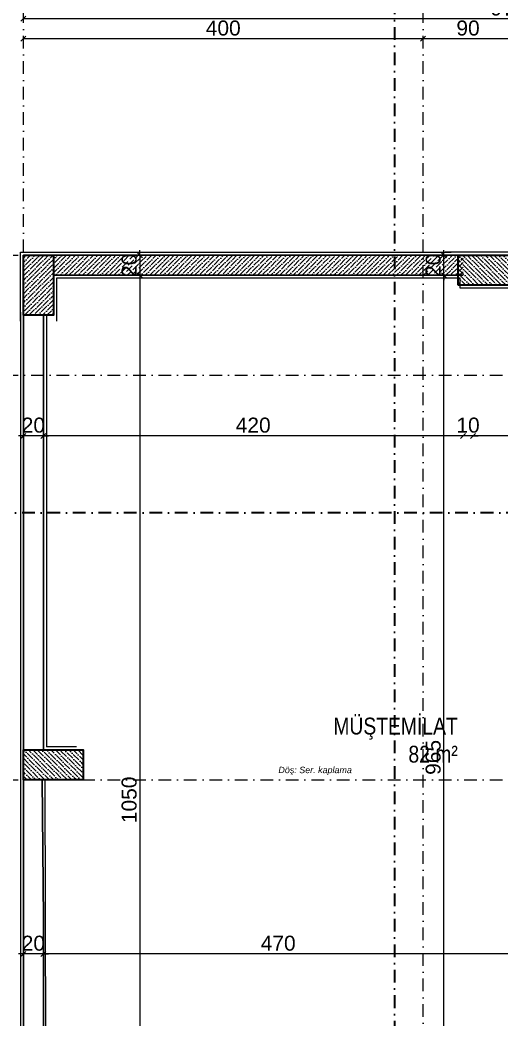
# Model space of a CAD drawing. Header units: millimetres. Extents: x 708 to 46452, y -4963 to 3960.
# Drawn here: x 11008 to 11489, y -3832 to -2832 of the extents above; entities that cross this region are included whole.
import ezdxf

# ---------------------------------------------------------------- set-up
doc = ezdxf.new("R2010")
doc.units = ezdxf.units.MM
for name, pattern in [('ACAD_ISO10W100', [18, 12, -3, 0, -3]), ('DASHDOT', [25.4, 12.7, -6.35, 0, -6.35]), ('DUZ', [0])]:
    doc.linetypes.add(name, pattern=pattern)
for name, color, linetype, lineweight in [('00_DUVAR', 22, 'Continuous', 30), ('00_IC_OLCU', 139, 'Continuous', 20), ('00_KOLON', 2, 'Continuous', 35), ('AKS', 153, 'ACAD_ISO10W100', 20), ('aks ve noktalılar', 129, 'DASHDOT', 13), ('kesit çizgisi', 4, 'DASHDOT', 35), ('yYAZI', 221, 'Continuous', 30), ('ölçü yatay', 150, 'DUZ', 18)]:
    doc.layers.add(name, color=color, linetype=linetype, lineweight=lineweight)
for name, color, linetype in [('00_YAZI', 214, 'Continuous'), ('DUVARTARAMA', 7, 'Continuous'), ('F-arka_plan', 7, 'Continuous'), ('SIVA', 135, 'Continuous')]:
    doc.layers.add(name, color=color, linetype=linetype)
doc.styles.add('ARİAL NARROW', font='ARIALN.TTF', dxfattribs={"width": 0.8})
doc.styles.get("Standard").update_dxf_attribs({"font": 'arial.ttf'})
doc.dimstyles.new('ALP_OLCU', dxfattribs={"dimscale": 0, "dimtxt": 15, "dimasz": 5, "dimexe": 0.18, "dimexo": 0.06, "dimgap": 3, "dimtad": 1, "dimdec": 0, "dimrnd": 0.1, "dimzin": 9, "dimdsep": 46, "dimtxsty": 'Standard', "dimblk": 'OBLIQUE', "dimcen": 0, "dimse1": 1, "dimse2": 1, "dimclrd": 256, "dimclre": 256, "dimclrt": 53, "dimadec": 0, "dimazin": 0, "dimtfac": 1, "dimtdec": 0, "dimtix": 1, "dimtmove": 1, "dimatfit": 3, "dimldrblk": 'ARCHTICK', "dimfxl": 0.18, "dimtolj": 1, "dimlwd": -1, "dimarcsym": 0})

# ---------------------------------------------------------------- blocks, each defined once
blk = doc.blocks.new('KOLON')
at = {"layer": 'DUVARTARAMA'}
h = blk.add_hatch(dxfattribs=at)
h.set_pattern_fill('ANSI36', color=8)
h.paths.add_polyline_path([(549.39, 3102.43), (579.39, 3102.43), (579.39, 3042.43), (549.39, 3042.43)])
at = {"layer": '00_KOLON'}
blk.add_lwpolyline([(549.39, 3102.43), (579.39, 3102.43), (579.39, 3042.43), (549.39, 3042.43), (549.39, 3102.43)], dxfattribs=at)
blk = doc.blocks.new('FWWEF')
at = {"layer": 'DUVARTARAMA'}
h = blk.add_hatch(dxfattribs=at)
h.set_pattern_fill('ANSI36', color=8, angle=90)
h.set_pattern_definition([(135, (14553.361, -3646.7643), (-6.173926, 1.683798), [7.9375, -1.5875, 0, -1.5875])])
h.paths.add_polyline_path([(11445.93, -3097.37), (11445.93, -3067.37), (11510.93, -3067.37), (11510.93, -3097.37)])
at = {"layer": '00_KOLON'}
blk.add_lwpolyline([(11445.93, -3097.37), (11445.93, -3067.37), (11510.93, -3067.37), (11510.93, -3097.37), (11445.93, -3097.37)], dxfattribs=at)
at = {"layer": 'aks ve noktalılar'}
for points in [[(11010.93, -4492.37), (11010.93, -2743.88)], [(11410.93, -4492.37), (11410.93, -2743.88)], [(10585.15, -3067.37), (11670.93, -3067.37)], [(10585.15, -3187.37), (12260.93, -3187.37)], [(10585.15, -3592.37), (12260.93, -3592.37)]]:
    blk.add_lwpolyline(points, dxfattribs=at)
at = {"layer": '00_KOLON'}
blk.add_blockref('KOLON', (10461.54, -6169.8), dxfattribs=at)
at = {"layer": '00_KOLON', "rotation": 90}
blk.add_blockref('KOLON', (14113.36, -4141.76), dxfattribs=at)
blk = doc.blocks.new('_Oblique')
at = {"color": 0, "linetype": 'ByBlock', "lineweight": -2}
blk.add_line((-0.5, -0.5), (0.5, 0.5), dxfattribs=at)
blk = doc.blocks.new('*D332')
at = {"layer": '00_IC_OLCU', "transparency": 16777216}
blk.add_line((11980.93, -2830.7), (11010.93, -2830.7), dxfattribs=at)
at = {"layer": 'Defpoints', "color": 0, "transparency": 16777216}
for p in [(11010.93, -2830.7), (11010.93, -3067.37), (11980.93, -3067.37)]:
    blk.add_point(p, dxfattribs=at)
at = {"layer": '00_IC_OLCU', "transparency": 16777216, "xscale": 5, "yscale": 5, "zscale": 5, "rotation": 180}
blk.add_blockref('_Oblique', (11010.93, -2830.7), dxfattribs=at)
at = {"layer": '00_IC_OLCU', "transparency": 16777216, "xscale": 5, "yscale": 5, "zscale": 5}
blk.add_blockref('_Oblique', (11980.93, -2830.7), dxfattribs=at)
at = {"layer": '00_IC_OLCU', "color": 53, "transparency": 16777216, "insert": (11495.93, -2820.04), "char_height": 15, "attachment_point": 5}
blk.add_mtext('\\A1;970', dxfattribs=at)
blk = doc.blocks.new('_ArchTick')
at = {"color": 0, "linetype": 'ByBlock', "const_width": 0.15}
blk.add_lwpolyline([(-0.5, -0.5), (0.5, 0.5)], dxfattribs=at)
blk = doc.blocks.new('*D336')
at = {"layer": '00_IC_OLCU', "transparency": 16777216}
blk.add_line((11500.93, -2850.7), (11410.93, -2850.7), dxfattribs=at)
at = {"layer": 'Defpoints', "color": 0, "transparency": 16777216}
for p in [(11410.93, -2850.7), (11410.93, -2850.7), (11500.93, -2850.7)]:
    blk.add_point(p, dxfattribs=at)
at = {"layer": '00_IC_OLCU', "transparency": 16777216, "xscale": 5, "yscale": 5, "zscale": 5, "rotation": 180}
blk.add_blockref('_Oblique', (11410.93, -2850.7), dxfattribs=at)
at = {"layer": '00_IC_OLCU', "transparency": 16777216, "xscale": 5, "yscale": 5, "zscale": 5}
blk.add_blockref('_Oblique', (11500.93, -2850.7), dxfattribs=at)
at = {"layer": '00_IC_OLCU', "color": 53, "transparency": 16777216, "insert": (11455.93, -2840.04), "char_height": 15, "attachment_point": 5}
blk.add_mtext('\\A1;90', dxfattribs=at)
blk = doc.blocks.new('*D337')
at = {"layer": '00_IC_OLCU', "transparency": 16777216}
blk.add_line((11410.93, -2850.7), (11010.93, -2850.7), dxfattribs=at)
at = {"layer": 'Defpoints', "color": 0, "transparency": 16777216}
for p in [(11010.93, -2850.7), (11010.93, -2850.7), (11410.93, -2850.7)]:
    blk.add_point(p, dxfattribs=at)
at = {"layer": '00_IC_OLCU', "transparency": 16777216, "xscale": 5, "yscale": 5, "zscale": 5, "rotation": 180}
blk.add_blockref('_Oblique', (11010.93, -2850.7), dxfattribs=at)
at = {"layer": '00_IC_OLCU', "transparency": 16777216, "xscale": 5, "yscale": 5, "zscale": 5}
blk.add_blockref('_Oblique', (11410.93, -2850.7), dxfattribs=at)
at = {"layer": '00_IC_OLCU', "color": 53, "transparency": 16777216, "insert": (11210.93, -2840.04), "char_height": 15, "attachment_point": 5}
blk.add_mtext('\\A1;400', dxfattribs=at)
blk = doc.blocks.new('*D338')
at = {"layer": '00_IC_OLCU', "transparency": 16777216}
blk.add_line((10771.86, -4157.37), (10771.86, -3067.37), dxfattribs=at)
at = {"layer": 'Defpoints', "color": 0, "transparency": 16777216}
for p in [(10771.86, -3067.37), (11010.93, -3067.37), (11010.93, -4157.37)]:
    blk.add_point(p, dxfattribs=at)
at = {"layer": '00_IC_OLCU', "transparency": 16777216, "xscale": 5, "yscale": 5, "zscale": 5}
for p, rotation in [((10771.86, -3067.37), 90), ((10771.86, -4157.37), 270)]:
    blk.add_blockref('_Oblique', p, dxfattribs=dict(at, rotation=rotation))
at = {"layer": '00_IC_OLCU', "color": 53, "transparency": 16777216, "insert": (10761.2, -3612.37), "char_height": 15, "attachment_point": 5, "rotation": 90}
blk.add_mtext('\\A1;1090', dxfattribs=at)
blk = doc.blocks.new('*D250')
at = {"layer": '00_IC_OLCU', "transparency": 16777216}
blk.add_line((10791.86, -3067.37), (10791.86, -3187.37), dxfattribs=at)
at = {"layer": 'Defpoints', "color": 0, "transparency": 16777216}
for p in [(11010.93, -3067.37), (10791.86, -3187.37), (11010.93, -3187.37)]:
    blk.add_point(p, dxfattribs=at)
at = {"layer": '00_IC_OLCU', "transparency": 16777216, "xscale": 5, "yscale": 5, "zscale": 5}
for p, rotation in [((10791.86, -3067.37), 90), ((10791.86, -3187.37), 270)]:
    blk.add_blockref('_Oblique', p, dxfattribs=dict(at, rotation=rotation))
at = {"layer": '00_IC_OLCU', "color": 53, "transparency": 16777216, "insert": (10781.2, -3127.37), "char_height": 15, "attachment_point": 5, "rotation": 90}
blk.add_mtext('\\A1;120', dxfattribs=at)
blk = doc.blocks.new('*D339')
at = {"layer": '00_IC_OLCU', "transparency": 16777216}
blk.add_line((10791.86, -3187.37), (10791.86, -3592.37), dxfattribs=at)
at = {"layer": 'Defpoints', "color": 0, "transparency": 16777216}
for p in [(11010.93, -3187.37), (10791.86, -3592.37), (10791.86, -3592.37)]:
    blk.add_point(p, dxfattribs=at)
at = {"layer": '00_IC_OLCU', "transparency": 16777216, "xscale": 5, "yscale": 5, "zscale": 5}
for p, rotation in [((10791.86, -3187.37), 90), ((10791.86, -3592.37), 270)]:
    blk.add_blockref('_Oblique', p, dxfattribs=dict(at, rotation=rotation))
at = {"layer": '00_IC_OLCU', "color": 53, "transparency": 16777216, "insert": (10781.2, -3389.87), "char_height": 15, "attachment_point": 5, "rotation": 90}
blk.add_mtext('\\A1;405', dxfattribs=at)
blk = doc.blocks.new('*D317')
at = {"layer": '00_IC_OLCU', "transparency": 16777216}
for p, q in [((11127.49, -3067.37), (11127.49, -3062.37)), ((11127.49, -3067.37), (11127.49, -3087.37)), ((11127.49, -3087.37), (11127.49, -3092.37))]:
    blk.add_line(p, q, dxfattribs=at)
at = {"layer": 'Defpoints', "color": 0, "transparency": 16777216}
for p in [(11040.93, -3067.37), (11040.93, -3087.37), (11127.49, -3087.37)]:
    blk.add_point(p, dxfattribs=at)
at = {"layer": '00_IC_OLCU', "transparency": 16777216, "xscale": 5, "yscale": 5, "zscale": 5}
for p, rotation in [((11127.49, -3067.37), 270), ((11127.49, -3087.37), 90)]:
    blk.add_blockref('_Oblique', p, dxfattribs=dict(at, rotation=rotation))
at = {"layer": '00_IC_OLCU', "color": 53, "transparency": 16777216, "insert": (11116.83, -3077.37), "char_height": 15, "attachment_point": 5, "rotation": 90}
blk.add_mtext('\\A1;20', dxfattribs=at)
blk = doc.blocks.new('*D318')
at = {"layer": '00_IC_OLCU', "transparency": 16777216}
blk.add_line((11127.49, -3087.37), (11127.49, -4137.37), dxfattribs=at)
at = {"layer": 'Defpoints', "color": 0, "transparency": 16777216}
for p in [(11040.93, -3087.37), (11080.43, -4137.37), (11127.49, -4137.37)]:
    blk.add_point(p, dxfattribs=at)
at = {"layer": '00_IC_OLCU', "transparency": 16777216, "xscale": 5, "yscale": 5, "zscale": 5}
for p, rotation in [((11127.49, -3087.37), 90), ((11127.49, -4137.37), 270)]:
    blk.add_blockref('_Oblique', p, dxfattribs=dict(at, rotation=rotation))
at = {"layer": '00_IC_OLCU', "color": 53, "transparency": 16777216, "insert": (11116.83, -3612.37), "char_height": 15, "attachment_point": 5, "rotation": 90}
blk.add_mtext('\\A1;1050', dxfattribs=at)
blk = doc.blocks.new('*D321')
at = {"layer": '00_IC_OLCU', "transparency": 16777216}
blk.add_line((11431.78, -4052.37), (11431.78, -3087.37), dxfattribs=at)
at = {"layer": 'Defpoints', "color": 0, "transparency": 16777216}
for p in [(11431.78, -3087.37), (11431.78, -3087.37), (11410.93, -4052.37)]:
    blk.add_point(p, dxfattribs=at)
at = {"layer": '00_IC_OLCU', "transparency": 16777216, "xscale": 5, "yscale": 5, "zscale": 5}
for p, rotation in [((11431.78, -3087.37), 90), ((11431.78, -4052.37), 270)]:
    blk.add_blockref('_Oblique', p, dxfattribs=dict(at, rotation=rotation))
at = {"layer": '00_IC_OLCU', "color": 53, "transparency": 16777216, "insert": (11421.12, -3569.87), "char_height": 15, "attachment_point": 5, "rotation": 90}
blk.add_mtext('\\A1;965', dxfattribs=at)
blk = doc.blocks.new('*D322')
at = {"layer": '00_IC_OLCU', "transparency": 16777216}
for p, q in [((11431.78, -3067.37), (11431.78, -3062.37)), ((11431.78, -3087.37), (11431.78, -3067.37)), ((11431.78, -3087.37), (11431.78, -3092.37))]:
    blk.add_line(p, q, dxfattribs=at)
at = {"layer": 'Defpoints', "color": 0, "transparency": 16777216}
for p in [(11428.03, -3067.37), (11431.78, -3067.37), (11431.78, -3087.37)]:
    blk.add_point(p, dxfattribs=at)
at = {"layer": '00_IC_OLCU', "transparency": 16777216, "xscale": 5, "yscale": 5, "zscale": 5}
for p, rotation in [((11431.78, -3067.37), 270), ((11431.78, -3087.37), 90)]:
    blk.add_blockref('_Oblique', p, dxfattribs=dict(at, rotation=rotation))
at = {"layer": '00_IC_OLCU', "color": 53, "transparency": 16777216, "insert": (11421.12, -3077.37), "char_height": 15, "attachment_point": 5, "rotation": 90}
blk.add_mtext('\\A1;20', dxfattribs=at)
blk = doc.blocks.new('*D284')
at = {"layer": '00_IC_OLCU', "transparency": 16777216}
blk.add_line((11500.93, -3766.56), (11030.93, -3766.56), dxfattribs=at)
at = {"layer": 'Defpoints', "color": 0, "transparency": 16777216}
for p in [(11500.93, -3592.37), (11030.93, -3766.56), (11030.93, -3766.56)]:
    blk.add_point(p, dxfattribs=at)
at = {"layer": '00_IC_OLCU', "transparency": 16777216, "xscale": 5, "yscale": 5, "zscale": 5, "rotation": 180}
blk.add_blockref('_Oblique', (11030.93, -3766.56), dxfattribs=at)
at = {"layer": '00_IC_OLCU', "transparency": 16777216, "xscale": 5, "yscale": 5, "zscale": 5}
blk.add_blockref('_Oblique', (11500.93, -3766.56), dxfattribs=at)
at = {"layer": '00_IC_OLCU', "color": 53, "transparency": 16777216, "insert": (11265.93, -3755.9), "char_height": 15, "attachment_point": 5}
blk.add_mtext('\\A1;470', dxfattribs=at)
blk = doc.blocks.new('*D285')
at = {"layer": '00_IC_OLCU', "transparency": 16777216}
for p, q in [((11010.93, -3766.56), (11005.93, -3766.56)), ((11030.93, -3766.56), (11010.93, -3766.56)), ((11030.93, -3766.56), (11035.93, -3766.56))]:
    blk.add_line(p, q, dxfattribs=at)
at = {"layer": 'Defpoints', "color": 0, "transparency": 16777216}
for p in [(11010.93, -3766.56), (11010.93, -3766.56), (11030.93, -3766.56)]:
    blk.add_point(p, dxfattribs=at)
at = {"layer": '00_IC_OLCU', "transparency": 16777216, "xscale": 5, "yscale": 5, "zscale": 5}
blk.add_blockref('_Oblique', (11010.93, -3766.56), dxfattribs=at)
at = {"layer": '00_IC_OLCU', "transparency": 16777216, "xscale": 5, "yscale": 5, "zscale": 5, "rotation": 180}
blk.add_blockref('_Oblique', (11030.93, -3766.56), dxfattribs=at)
at = {"layer": '00_IC_OLCU', "color": 53, "transparency": 16777216, "insert": (11020.93, -3755.9), "char_height": 15, "attachment_point": 5}
blk.add_mtext('\\A1;20', dxfattribs=at)
blk = doc.blocks.new('*D291')
at = {"layer": '00_IC_OLCU', "transparency": 16777216}
blk.add_line((11610.93, -3248.08), (11460.93, -3248.08), dxfattribs=at)
at = {"layer": 'Defpoints', "color": 0, "transparency": 16777216}
for p in [(11610.93, -3187.37), (11460.93, -3247.37), (11460.93, -3248.08)]:
    blk.add_point(p, dxfattribs=at)
at = {"layer": '00_IC_OLCU', "transparency": 16777216, "xscale": 5, "yscale": 5, "zscale": 5, "rotation": 180}
blk.add_blockref('_Oblique', (11460.93, -3248.08), dxfattribs=at)
at = {"layer": '00_IC_OLCU', "transparency": 16777216, "xscale": 5, "yscale": 5, "zscale": 5}
blk.add_blockref('_Oblique', (11610.93, -3248.08), dxfattribs=at)
at = {"layer": '00_IC_OLCU', "color": 53, "transparency": 16777216, "insert": (11535.93, -3237.43), "char_height": 15, "attachment_point": 5}
blk.add_mtext('\\A1;150', dxfattribs=at)
blk = doc.blocks.new('*D292')
at = {"layer": '00_IC_OLCU', "transparency": 16777216}
for p, q in [((11450.93, -3248.08), (11445.93, -3248.08)), ((11460.93, -3248.08), (11450.93, -3248.08)), ((11460.93, -3248.08), (11465.93, -3248.08))]:
    blk.add_line(p, q, dxfattribs=at)
at = {"layer": 'Defpoints', "color": 0, "transparency": 16777216}
for p in [(11450.93, -3248.08), (11460.93, -3247.37), (11450.93, -3249.87)]:
    blk.add_point(p, dxfattribs=at)
at = {"layer": '00_IC_OLCU', "transparency": 16777216, "xscale": 5, "yscale": 5, "zscale": 5}
blk.add_blockref('_Oblique', (11450.93, -3248.08), dxfattribs=at)
at = {"layer": '00_IC_OLCU', "transparency": 16777216, "xscale": 5, "yscale": 5, "zscale": 5, "rotation": 180}
blk.add_blockref('_Oblique', (11460.93, -3248.08), dxfattribs=at)
at = {"layer": '00_IC_OLCU', "color": 53, "transparency": 16777216, "insert": (11455.93, -3237.43), "char_height": 15, "attachment_point": 5}
blk.add_mtext('\\A1;10', dxfattribs=at)
blk = doc.blocks.new('*D293')
at = {"layer": '00_IC_OLCU', "transparency": 16777216}
blk.add_line((11450.93, -3248.08), (11030.93, -3248.08), dxfattribs=at)
at = {"layer": 'Defpoints', "color": 0, "transparency": 16777216}
for p in [(11030.93, -3248.08), (11450.93, -3249.87), (11030.93, -3287.37)]:
    blk.add_point(p, dxfattribs=at)
at = {"layer": '00_IC_OLCU', "transparency": 16777216, "xscale": 5, "yscale": 5, "zscale": 5, "rotation": 180}
blk.add_blockref('_Oblique', (11030.93, -3248.08), dxfattribs=at)
at = {"layer": '00_IC_OLCU', "transparency": 16777216, "xscale": 5, "yscale": 5, "zscale": 5}
blk.add_blockref('_Oblique', (11450.93, -3248.08), dxfattribs=at)
at = {"layer": '00_IC_OLCU', "color": 53, "transparency": 16777216, "insert": (11240.93, -3237.43), "char_height": 15, "attachment_point": 5}
blk.add_mtext('\\A1;420', dxfattribs=at)
blk = doc.blocks.new('*D294')
at = {"layer": '00_IC_OLCU', "transparency": 16777216}
for p, q in [((11010.93, -3248.08), (11005.93, -3248.08)), ((11030.93, -3248.08), (11010.93, -3248.08)), ((11030.93, -3248.08), (11035.93, -3248.08))]:
    blk.add_line(p, q, dxfattribs=at)
at = {"layer": 'Defpoints', "color": 0, "transparency": 16777216}
for p in [(11010.93, -3248.08), (11010.93, -3284.87), (11030.93, -3287.37)]:
    blk.add_point(p, dxfattribs=at)
at = {"layer": '00_IC_OLCU', "transparency": 16777216, "xscale": 5, "yscale": 5, "zscale": 5}
blk.add_blockref('_Oblique', (11010.93, -3248.08), dxfattribs=at)
at = {"layer": '00_IC_OLCU', "transparency": 16777216, "xscale": 5, "yscale": 5, "zscale": 5, "rotation": 180}
blk.add_blockref('_Oblique', (11030.93, -3248.08), dxfattribs=at)
at = {"layer": '00_IC_OLCU', "color": 53, "transparency": 16777216, "insert": (11020.93, -3237.43), "char_height": 15, "attachment_point": 5}
blk.add_mtext('\\A1;20', dxfattribs=at)
blk = doc.blocks.new('RGREG')
at = {"layer": '00_IC_OLCU'}
for base, p1, p2, angle, picture, middle in [((11010.93, -2830.7), (11980.93, -3067.37), (11010.93, -3067.37), 180, '*D332', (11495.93, -2820.04)), ((11010.93, -2850.7), (11410.93, -2850.7), (11010.93, -2850.7), 180, '*D337', (11210.93, -2840.04)), ((11410.93, -2850.7), (11500.93, -2850.7), (11410.93, -2850.7), 180, '*D336', (11455.93, -2840.04)), ((10771.86, -3067.37), (11010.93, -4157.37), (11010.93, -3067.37), 90, '*D338', (10761.2, -3612.37)), ((10791.86, -3187.37), (11010.93, -3067.37), (11010.93, -3187.37), 90, '*D250', (10781.2, -3127.37)), ((11127.49, -3087.37), (11040.93, -3067.37), (11040.93, -3087.37), 90, '*D317', (11116.83, -3077.37)), ((11431.78, -3067.37), (11431.78, -3087.37), (11428.03, -3067.37), 90, '*D322', (11421.12, -3077.37)), ((11127.49, -4137.37), (11040.93, -3087.37), (11080.43, -4137.37), 90, '*D318', (11116.83, -3612.37)), ((11431.78, -3087.37), (11410.93, -4052.37), (11431.78, -3087.37), 90, '*D321', (11421.12, -3569.87)), ((10791.86, -3592.37), (11010.93, -3187.37), (10791.86, -3592.37), 90, '*D339', (10781.2, -3389.87)), ((11460.93, -3248.08), (11610.93, -3187.37), (11460.93, -3247.37), 180, '*D291', (11535.93, -3237.43)), ((11010.93, -3248.08), (11030.93, -3287.37), (11010.93, -3284.87), 180, '*D294', (11020.93, -3237.43)), ((11030.93, -3248.08), (11450.93, -3249.87), (11030.93, -3287.37), 180, '*D293', (11240.93, -3237.43)), ((11450.93, -3248.08), (11460.93, -3247.37), (11450.93, -3249.87), 180, '*D292', (11455.93, -3237.43)), ((11030.93, -3766.56), (11500.93, -3592.37), (11030.93, -3766.56), 180, '*D284', (11265.93, -3755.9)), ((11010.93, -3766.56), (11030.93, -3766.56), (11010.93, -3766.56), 180, '*D285', (11020.93, -3755.9))]:
    dim = blk.add_linear_dim(base=base, p1=p1, p2=p2, angle=angle, dimstyle='ALP_OLCU', override={"dimscale": 1}, dxfattribs=at)
    dim.commit()
    dim.dimension.update_dxf_attribs({"geometry": picture, "text_midpoint": middle})

msp = doc.modelspace()

# ---------------------------------------------------------------- hatches: boundary and pattern name
at = {"layer": 'F-arka_plan', "true_color": 0x636466}
h = msp.add_hatch(dxfattribs=at)
h.set_pattern_fill('ANSI36', color=251)
h.paths.add_polyline_path([(11450.93, -3067.372), (11410.93, -3067.372), (11410.93, -3087.372), (11450.93, -3087.372)])
h.paths.add_polyline_path([(11410.93, -3067.372), (11040.93, -3067.372), (11040.93, -3087.372), (11198.43, -3087.372), (11410.93, -3087.372)])

# ---------------------------------------------------------------- linework, layer by layer
at = {"layer": '00_DUVAR'}
for p, q in [((11198.43, -3087.372), (11040.93, -3087.372)), ((11450.93, -3087.372), (11198.43, -3087.372)), ((11403.965, -3087.372), (11435.93, -3087.372)), ((11030.93, -3127.372), (11030.93, -3442.372)), ((11010.93, -3442.372), (11010.93, -3938.391)), ((11030.93, -3442.372), (11030.93, -3562.372)), ((11029.737, -3592.372), (11030.93, -3731.689)), ((11030.93, -3721.689), (11030.93, -4127.372))]:
    msp.add_line(p, q, dxfattribs=at)
for points in [[(11435.93, -3067.372), (11010.93, -3067.372), (11010.93, -3130.158)], [(11585.93, -3067.372), (11435.93, -3067.372)], [(11010.93, -3127.372), (11010.93, -3442.372)]]:
    msp.add_lwpolyline(points, dxfattribs=at)
at = {"layer": 'kesit çizgisi', "lineweight": 35}
for p, q in [((11382.279, -2532.98), (11382.279, -4664.769)), ((12424.762, -3325.158), (10303.007, -3325.158))]:
    msp.add_line(p, q, dxfattribs=at)
at = {"layer": 'SIVA'}
for p, q in [((11007.93, -3133.158), (11007.93, -3064.372)), ((11007.93, -3064.372), (11438.93, -3064.372)), ((11588.93, -3064.372), (11432.93, -3064.372)), ((11043.93, -3090.372), (11043.93, -3133.158)), ((11447.93, -3090.372), (11043.93, -3090.372)), ((11007.93, -3124.372), (11007.93, -4160.372)), ((11033.93, -3127.372), (11033.93, -3559.372)), ((11063.93, -3559.372), (11033.93, -3559.372)), ((11033.93, -4124.372), (11032.862, -3592.372))]:
    msp.add_line(p, q, dxfattribs=at)
msp.add_lwpolyline([(11513.93, -3100.372), (11447.93, -3100.372), (11447.93, -3090.372)], dxfattribs=at)

# ---------------------------------------------------------------- block references
at = {"layer": 'AKS'}
msp.add_blockref('FWWEF', (0, 0), dxfattribs=at)
at = {"layer": 'ölçü yatay'}
msp.add_blockref('RGREG', (0, 0), dxfattribs=at)

# ---------------------------------------------------------------- texts
at = {"layer": '00_YAZI', "insert": (11445.673, -3575.323), "char_height": 16.875, "width": 303.06029, "attachment_point": 9, "style": 'ARİAL NARROW'}
msp.add_mtext('{\\W1;MÜŞTEMİLAT\\P82 m²}', dxfattribs=at)
at = {"layer": 'yYAZI', "insert": (11339.665, -3579.238), "char_height": 6.4, "width": 95.25986, "attachment_point": 3}
msp.add_mtext('{\\fArial|b0|i1|c162|p34;Döş: Ser. kaplama}', dxfattribs=at)

doc.saveas('drawing.dxf')
